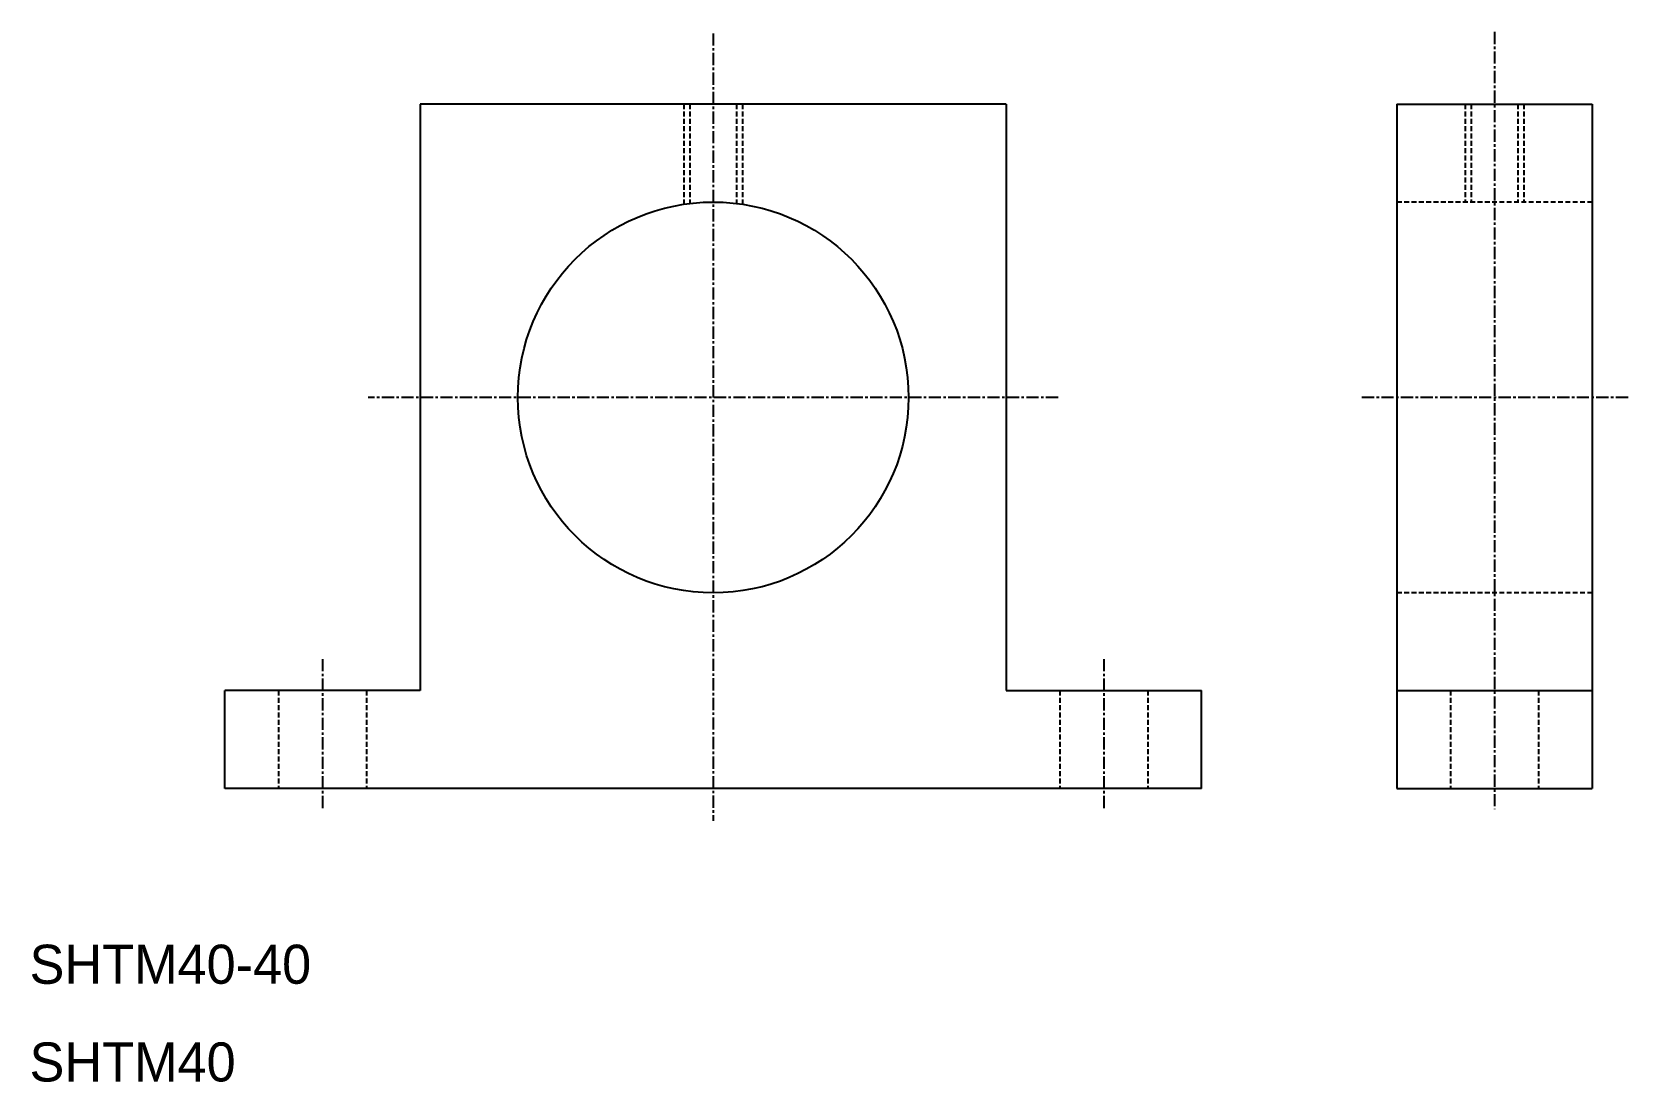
# Model space of a CAD drawing. Extents: x 10 to 174, y 10 to 117.
import ezdxf

# ---------------------------------------------------------------- set-up
doc = ezdxf.new("R2010")
doc.units = 0
doc.linetypes.add('CENTER', pattern=[2, 1.25, -0.25, 0.25, -0.25])
doc.linetypes.add('DASHED', pattern=[0.75, 0.5, -0.25])
doc.layers.get('0').update_dxf_attribs({"linetype": 'CONTINUOUS'})
doc.layers.add('CENTER', color=1, linetype='CENTER')

msp = doc.modelspace()

# ---------------------------------------------------------------- linework, layer by layer
at = {"color": 7, "linetype": 'CONTINUOUS'}
for p, q in [((50, 110), (50, 50)), ((110, 110), (50, 110)), ((110, 110), (110, 50)), ((150, 110), (150, 40)), ((150, 110), (170, 110)), ((170, 110), (170, 40)), ((30, 40), (30, 50)), ((50, 50), (30, 50)), ((110, 50), (130, 50)), ((130, 40), (130, 50)), ((150, 50), (170, 50)), ((130, 40), (30, 40)), ((80, 40), (80, 40)), ((105, 40), (105, 40)), ((150, 40), (170, 40))]:
    msp.add_line(p, q, dxfattribs=at)
at = {"color": 3, "linetype": 'DASHED'}
for p, q in [((77, 110), (77, 99.77)), ((77.6, 110), (77.6, 99.86)), ((82.4, 110), (82.4, 99.86)), ((83, 110), (83, 99.77)), ((157, 110), (157, 100)), ((157.6, 110), (157.6, 100)), ((162.4, 110), (162.4, 100)), ((163, 110), (163, 100)), ((170, 100), (150, 100)), ((170, 60), (150, 60)), ((35.5, 50), (35.5, 40)), ((44.5, 50), (44.5, 40)), ((115.5, 50), (115.5, 40)), ((124.5, 50), (124.5, 40)), ((155.5, 50), (155.5, 40)), ((164.5, 50), (164.5, 40))]:
    msp.add_line(p, q, dxfattribs=at)
at = {"color": 7, "linetype": 'CONTINUOUS'}
msp.add_circle((80, 80), 20, dxfattribs=at)
at = {"layer": 'CENTER', "color": 1, "linetype": 'CENTER'}
for p, q in [((80, 117.26), (80, 36.69)), ((160, 117.41), (160, 37.86)), ((115.32, 80), (44.68, 80)), ((173.67, 80), (146.17, 80)), ((40, 53.23), (40, 37.78)), ((120, 53.23), (120, 37.78))]:
    msp.add_line(p, q, dxfattribs=at)

# ---------------------------------------------------------------- texts
at = {"color": 7, "linetype": 'CONTINUOUS'}
for s, p in [('SHTM40-40', (10, 20)), ('SHTM40', (10, 10))]:
    msp.add_text(s, height=4, dxfattribs=at).set_placement(p)

doc.saveas('drawing.dxf')
